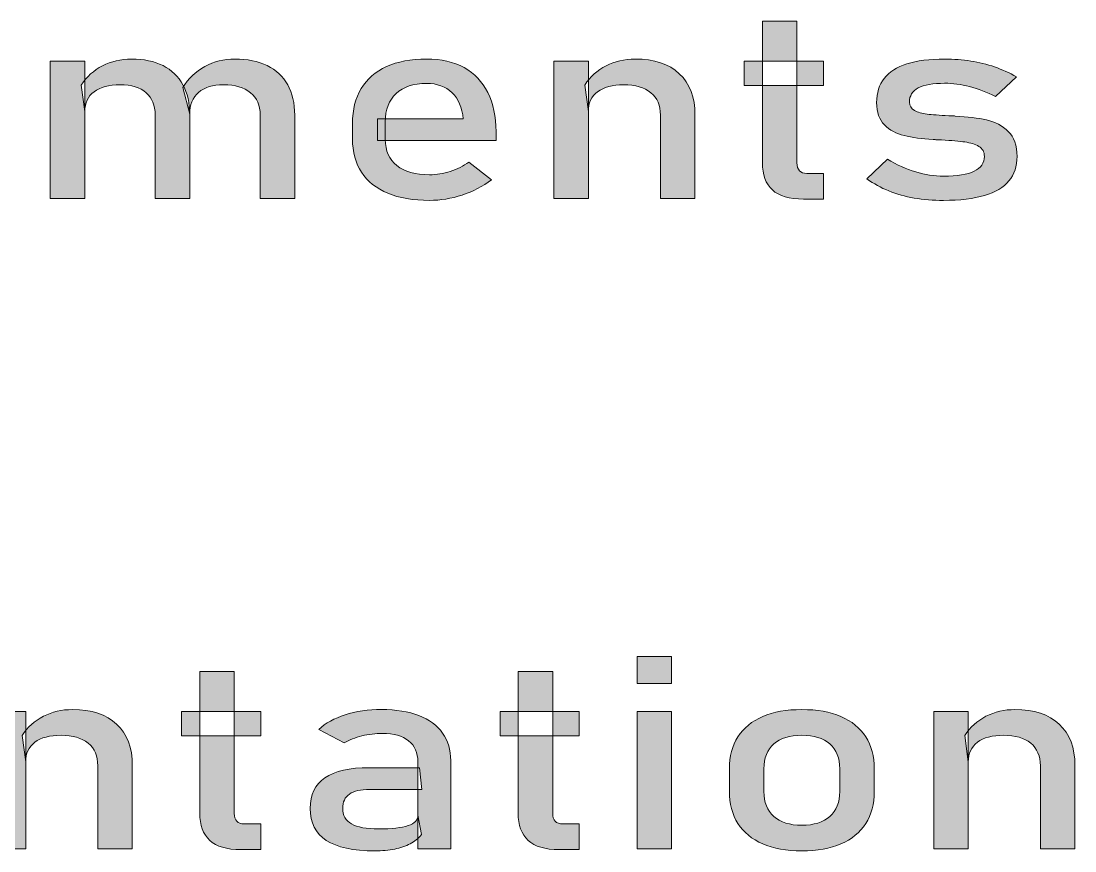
# Model space of a CAD drawing. Header units: inches. Extents: x 0.1 to 22.4, y -34.4 to -0.1.
# Drawn here: x 9.997 to 10.791, y -25.34 to -24.715 of the extents above; entities that cross this region are included whole.
import ezdxf

# ---------------------------------------------------------------- set-up
doc = ezdxf.new("R2010")
doc.units = ezdxf.units.IN
doc.header["$MEASUREMENT"] = 0
doc.layers.add('Layer 1', color=7, linetype='Continuous')

# ---------------------------------------------------------------- blocks, each defined once
blk = doc.blocks.new('block 24')
at = {"layer": 'Layer 1', "true_color": 0xffffff}
h = blk.add_hatch(color=7, dxfattribs=at)
h.dxf.hatch_style = 2
h.paths.add_polyline_path([(10.54195, -24.74498), (10.60167, -24.74498), (10.60167, -24.76333), (10.54195, -24.76333)])
edge = h.paths.add_edge_path()
edge.add_spline(control_points=[(10.56307, -24.84207), (10.55809, -24.83746), (10.5556, -24.83062), (10.5556, -24.82157), (10.5556, -24.82157), (10.5556, -24.71486), (10.5556, -24.71486), (10.5556, -24.71486), (10.58164, -24.71486), (10.58164, -24.71486), (10.58164, -24.71486), (10.58164, -24.82178), (10.58164, -24.82178), (10.58164, -24.8243), (10.58228, -24.82625), (10.58355, -24.82761), (10.58483, -24.82898), (10.5867, -24.82966), (10.58917, -24.82966), (10.58917, -24.82966), (10.60167, -24.82966), (10.60167, -24.82966), (10.60167, -24.82966), (10.60167, -24.84901), (10.60167, -24.84901), (10.60167, -24.84901), (10.58662, -24.84901), (10.58662, -24.84901), (10.57589, -24.84901), (10.56805, -24.84669), (10.56307, -24.84207)], knot_values=[0, 0, 0, 0, 1, 1, 1, 2, 2, 2, 3, 3, 3, 4, 4, 4, 5, 5, 5, 6, 6, 6, 7, 7, 7, 8, 8, 8, 9, 9, 9, 10, 10, 10, 10], degree=3, periodic=1)
h = blk.add_hatch(color=7, dxfattribs=at)
h.dxf.hatch_style = 2
h.paths.add_polyline_path([(10.01872, -24.74498), (10.04476, -24.74498), (10.04476, -24.84851), (10.01872, -24.84851)])
edge = h.paths.add_edge_path()
edge.add_spline(control_points=[(10.09783, -24.78577), (10.09783, -24.77846), (10.09554, -24.7728), (10.09094, -24.76881), (10.08636, -24.76482), (10.07985, -24.76283), (10.07142, -24.76283), (10.06292, -24.76283), (10.05634, -24.76459), (10.0517, -24.76812), (10.04706, -24.77165), (10.04476, -24.7766), (10.04476, -24.78297), (10.04476, -24.78297), (10.04207, -24.76303), (10.04207, -24.76303), (10.04616, -24.75678), (10.0515, -24.75195), (10.05809, -24.74856), (10.06468, -24.74517), (10.07198, -24.74348), (10.07997, -24.74348), (10.08925, -24.74348), (10.09715, -24.74513), (10.10371, -24.74841), (10.11026, -24.75171), (10.11526, -24.75651), (10.11871, -24.76283), (10.12215, -24.76915), (10.12387, -24.77676), (10.12387, -24.78567), (10.12387, -24.78567), (10.12387, -24.84851), (10.12387, -24.84851), (10.12387, -24.84851), (10.09783, -24.84851), (10.09783, -24.84851), (10.09783, -24.84851), (10.09783, -24.78577), (10.09783, -24.78577)], knot_values=[0, 0, 0, 0, 1, 1, 1, 2, 2, 2, 3, 3, 3, 4, 4, 4, 5, 5, 5, 6, 6, 6, 7, 7, 7, 8, 8, 8, 9, 9, 9, 10, 10, 10, 11, 11, 11, 12, 12, 12, 13, 13, 13, 13], degree=3, periodic=1)
edge = h.paths.add_edge_path()
edge.add_spline(control_points=[(10.17695, -24.78577), (10.17695, -24.77846), (10.17453, -24.7728), (10.16968, -24.76881), (10.16484, -24.76482), (10.15803, -24.76283), (10.14926, -24.76283), (10.14118, -24.76283), (10.13493, -24.76476), (10.13051, -24.76861), (10.12609, -24.77247), (10.12387, -24.77793), (10.12387, -24.78497), (10.12387, -24.78497), (10.11864, -24.76503), (10.11864, -24.76503), (10.1228, -24.75818), (10.12831, -24.75288), (10.13516, -24.74912), (10.14201, -24.74536), (10.14956, -24.74348), (10.15781, -24.74348), (10.16734, -24.74348), (10.17548, -24.74513), (10.18225, -24.74841), (10.18902, -24.75171), (10.19416, -24.75651), (10.19769, -24.76283), (10.20121, -24.76915), (10.20299, -24.77676), (10.20299, -24.78567), (10.20299, -24.78567), (10.20299, -24.84851), (10.20299, -24.84851), (10.20299, -24.84851), (10.17695, -24.84851), (10.17695, -24.84851), (10.17695, -24.84851), (10.17695, -24.78577), (10.17695, -24.78577)], knot_values=[0, 0, 0, 0, 1, 1, 1, 2, 2, 2, 3, 3, 3, 4, 4, 4, 5, 5, 5, 6, 6, 6, 7, 7, 7, 8, 8, 8, 9, 9, 9, 10, 10, 10, 11, 11, 11, 12, 12, 12, 13, 13, 13, 13], degree=3, periodic=1)
h = blk.add_hatch(color=7, dxfattribs=at)
h.dxf.hatch_style = 2
edge = h.paths.add_edge_path()
edge.add_spline(control_points=[(10.27322, -24.84462), (10.26455, -24.84102), (10.25793, -24.83576), (10.25338, -24.8288), (10.24883, -24.82186), (10.24655, -24.81346), (10.24655, -24.80363), (10.24655, -24.80363), (10.24655, -24.79195), (10.24655, -24.79195), (10.24655, -24.78171), (10.24874, -24.77298), (10.25313, -24.76572), (10.25751, -24.75848), (10.26386, -24.75296), (10.2722, -24.74916), (10.28054, -24.74537), (10.29058, -24.74348), (10.30231, -24.74348), (10.31338, -24.74348), (10.32282, -24.74565), (10.33065, -24.74996), (10.33847, -24.75429), (10.34446, -24.76054), (10.34858, -24.76872), (10.3527, -24.7769), (10.35476, -24.7867), (10.35476, -24.79814), (10.35476, -24.79814), (10.35476, -24.80492), (10.35476, -24.80492), (10.35476, -24.80492), (10.26544, -24.80492), (10.26544, -24.80492), (10.26544, -24.80492), (10.26544, -24.78856), (10.26544, -24.78856), (10.26544, -24.78856), (10.33001, -24.78856), (10.33001, -24.78856), (10.32925, -24.78012), (10.32646, -24.77355), (10.32166, -24.76887), (10.31684, -24.76417), (10.3104, -24.76183), (10.30231, -24.76183), (10.29245, -24.76183), (10.28482, -24.76436), (10.27942, -24.76941), (10.27401, -24.77447), (10.27131, -24.78162), (10.27131, -24.79085), (10.27131, -24.79085), (10.27131, -24.80402), (10.27131, -24.80402), (10.27131, -24.81259), (10.2742, -24.81919), (10.27999, -24.82377), (10.28577, -24.82836), (10.29399, -24.83065), (10.30462, -24.83065), (10.3099, -24.83065), (10.31512, -24.82982), (10.32031, -24.82817), (10.32549, -24.8265), (10.33013, -24.82416), (10.33421, -24.82118), (10.33421, -24.82118), (10.35132, -24.83454), (10.35132, -24.83454), (10.34477, -24.83946), (10.33742, -24.84328), (10.32925, -24.84596), (10.32107, -24.84866), (10.31287, -24.85), (10.30462, -24.85), (10.29237, -24.85), (10.2819, -24.84821), (10.27322, -24.84462)], knot_values=[0, 0, 0, 0, 1, 1, 1, 2, 2, 2, 3, 3, 3, 4, 4, 4, 5, 5, 5, 6, 6, 6, 7, 7, 7, 8, 8, 8, 9, 9, 9, 10, 10, 10, 11, 11, 11, 12, 12, 12, 13, 13, 13, 14, 14, 14, 15, 15, 15, 16, 16, 16, 17, 17, 17, 18, 18, 18, 19, 19, 19, 20, 20, 20, 21, 21, 21, 22, 22, 22, 23, 23, 23, 24, 24, 24, 25, 25, 25, 26, 26, 26, 26], degree=3, periodic=1)
h = blk.add_hatch(color=7, dxfattribs=at)
h.dxf.hatch_style = 2
h.paths.add_polyline_path([(10.39833, -24.74498), (10.42437, -24.74498), (10.42437, -24.84851), (10.39833, -24.84851)])
edge = h.paths.add_edge_path()
edge.add_spline(control_points=[(10.47872, -24.78577), (10.47872, -24.77846), (10.4763, -24.7728), (10.47145, -24.76881), (10.46661, -24.76482), (10.4598, -24.76283), (10.45104, -24.76283), (10.44253, -24.76283), (10.43595, -24.76459), (10.43132, -24.76812), (10.42668, -24.77165), (10.42437, -24.7766), (10.42437, -24.78297), (10.42437, -24.78297), (10.42169, -24.76303), (10.42169, -24.76303), (10.42577, -24.75678), (10.43111, -24.75195), (10.4377, -24.74856), (10.4443, -24.74517), (10.45159, -24.74348), (10.45958, -24.74348), (10.47396, -24.74348), (10.48508, -24.74715), (10.49295, -24.7545), (10.50083, -24.76185), (10.50476, -24.77224), (10.50476, -24.78567), (10.50476, -24.78567), (10.50476, -24.84851), (10.50476, -24.84851), (10.50476, -24.84851), (10.47872, -24.84851), (10.47872, -24.84851), (10.47872, -24.84851), (10.47872, -24.78577), (10.47872, -24.78577)], knot_values=[0, 0, 0, 0, 1, 1, 1, 2, 2, 2, 3, 3, 3, 4, 4, 4, 5, 5, 5, 6, 6, 6, 7, 7, 7, 8, 8, 8, 9, 9, 9, 10, 10, 10, 11, 11, 11, 12, 12, 12, 12], degree=3, periodic=1)
h = blk.add_hatch(color=7, dxfattribs=at)
h.dxf.hatch_style = 2
edge = h.paths.add_edge_path()
edge.add_spline(control_points=[(10.67006, -24.84821), (10.66321, -24.84701), (10.65681, -24.84521), (10.65085, -24.84283), (10.6449, -24.84043), (10.63942, -24.83743), (10.6344, -24.83385), (10.6344, -24.83385), (10.64983, -24.81898), (10.64983, -24.81898), (10.65698, -24.82324), (10.66408, -24.82643), (10.67114, -24.82856), (10.67821, -24.83069), (10.68518, -24.83175), (10.69207, -24.83175), (10.70237, -24.83175), (10.71008, -24.8305), (10.71524, -24.82802), (10.72038, -24.82552), (10.72295, -24.82178), (10.72295, -24.81679), (10.72295, -24.81346), (10.72154, -24.81097), (10.71874, -24.80931), (10.71593, -24.80764), (10.71244, -24.80653), (10.70828, -24.80596), (10.70412, -24.80541), (10.69824, -24.80489), (10.69067, -24.80442), (10.68998, -24.80442), (10.68926, -24.8044), (10.6885, -24.80438), (10.68773, -24.80433), (10.68701, -24.80429), (10.68633, -24.80423), (10.68599, -24.80423), (10.68564, -24.80421), (10.6853, -24.80417), (10.68496, -24.80414), (10.68462, -24.80412), (10.68429, -24.80412), (10.6757, -24.80359), (10.66842, -24.80261), (10.66246, -24.80117), (10.65651, -24.79975), (10.65156, -24.79708), (10.6476, -24.79315), (10.64365, -24.78923), (10.64167, -24.78361), (10.64167, -24.7763), (10.64167, -24.76898), (10.64358, -24.7629), (10.64741, -24.75804), (10.65123, -24.75319), (10.65694, -24.74955), (10.66451, -24.74712), (10.67208, -24.7447), (10.68156, -24.74348), (10.69297, -24.74348), (10.69986, -24.74348), (10.70643, -24.74398), (10.71269, -24.74498), (10.71894, -24.74597), (10.72491, -24.74745), (10.7306, -24.74942), (10.73631, -24.75137), (10.74179, -24.75385), (10.74707, -24.75685), (10.74707, -24.75685), (10.73138, -24.7717), (10.73138, -24.7717), (10.72475, -24.76838), (10.71821, -24.76588), (10.71179, -24.76423), (10.70536, -24.76256), (10.6991, -24.76173), (10.69297, -24.76173), (10.68412, -24.76173), (10.67748, -24.76291), (10.67306, -24.76527), (10.66863, -24.76763), (10.66642, -24.77117), (10.66642, -24.77589), (10.66642, -24.77869), (10.66768, -24.78079), (10.67019, -24.78219), (10.6727, -24.78357), (10.67586, -24.78451), (10.6797, -24.78497), (10.68353, -24.78544), (10.68896, -24.78583), (10.69603, -24.78617), (10.69653, -24.78624), (10.69706, -24.78627), (10.69762, -24.78627), (10.69817, -24.78627), (10.69874, -24.78631), (10.69934, -24.78636), (10.6996, -24.78636), (10.69986, -24.78636), (10.70011, -24.78636), (10.70037, -24.78636), (10.70062, -24.7864), (10.70087, -24.78647), (10.71015, -24.78693), (10.71804, -24.7879), (10.72454, -24.78936), (10.73105, -24.79083), (10.73652, -24.79371), (10.74094, -24.79804), (10.74536, -24.80235), (10.74759, -24.80861), (10.74759, -24.81679), (10.74759, -24.82423), (10.74554, -24.8304), (10.74146, -24.83529), (10.73737, -24.84018), (10.73123, -24.84386), (10.72302, -24.84631), (10.7148, -24.84877), (10.70449, -24.85), (10.69207, -24.85), (10.68424, -24.85), (10.67691, -24.84941), (10.67006, -24.84821)], knot_values=[0, 0, 0, 0, 1, 1, 1, 2, 2, 2, 3, 3, 3, 4, 4, 4, 5, 5, 5, 6, 6, 6, 7, 7, 7, 8, 8, 8, 9, 9, 9, 10, 10, 10, 11, 11, 11, 12, 12, 12, 13, 13, 13, 14, 14, 14, 15, 15, 15, 16, 16, 16, 17, 17, 17, 18, 18, 18, 19, 19, 19, 20, 20, 20, 21, 21, 21, 22, 22, 22, 23, 23, 23, 24, 24, 24, 25, 25, 25, 26, 26, 26, 27, 27, 27, 28, 28, 28, 29, 29, 29, 30, 30, 30, 31, 31, 31, 32, 32, 32, 33, 33, 33, 34, 34, 34, 35, 35, 35, 36, 36, 36, 37, 37, 37, 38, 38, 38, 39, 39, 39, 40, 40, 40, 41, 41, 41, 42, 42, 42, 42], degree=3, periodic=1)
h = blk.add_hatch(color=7, dxfattribs=at)
h.dxf.hatch_style = 2
h.paths.add_polyline_path([(10.46107, -25.19373), (10.48711, -25.19373), (10.48711, -25.21408), (10.46107, -25.21408)])
h.paths.add_polyline_path([(10.46107, -25.23523), (10.48711, -25.23523), (10.48711, -25.33876), (10.46107, -25.33876)])
h = blk.add_hatch(color=7, dxfattribs=at)
h.dxf.hatch_style = 2
h.paths.add_polyline_path([(10.11777, -25.23523), (10.17749, -25.23523), (10.17749, -25.25358), (10.11777, -25.25358)])
edge = h.paths.add_edge_path()
edge.add_spline(control_points=[(10.13889, -25.33232), (10.13391, -25.3277), (10.13142, -25.32087), (10.13142, -25.31182), (10.13142, -25.31182), (10.13142, -25.20511), (10.13142, -25.20511), (10.13142, -25.20511), (10.15746, -25.20511), (10.15746, -25.20511), (10.15746, -25.20511), (10.15746, -25.31203), (10.15746, -25.31203), (10.15746, -25.31455), (10.15809, -25.3165), (10.15937, -25.31786), (10.16064, -25.31923), (10.16252, -25.31991), (10.16498, -25.31991), (10.16498, -25.31991), (10.17749, -25.31991), (10.17749, -25.31991), (10.17749, -25.31991), (10.17749, -25.33926), (10.17749, -25.33926), (10.17749, -25.33926), (10.16243, -25.33926), (10.16243, -25.33926), (10.15171, -25.33926), (10.14387, -25.33694), (10.13889, -25.33232)], knot_values=[0, 0, 0, 0, 1, 1, 1, 2, 2, 2, 3, 3, 3, 4, 4, 4, 5, 5, 5, 6, 6, 6, 7, 7, 7, 8, 8, 8, 9, 9, 9, 10, 10, 10, 10], degree=3, periodic=1)
h = blk.add_hatch(color=7, dxfattribs=at)
h.dxf.hatch_style = 2
h.paths.add_polyline_path([(10.35779, -25.23523), (10.41751, -25.23523), (10.41751, -25.25358), (10.35779, -25.25358)])
edge = h.paths.add_edge_path()
edge.add_spline(control_points=[(10.37891, -25.33232), (10.37393, -25.3277), (10.37143, -25.32087), (10.37143, -25.31182), (10.37143, -25.31182), (10.37143, -25.20511), (10.37143, -25.20511), (10.37143, -25.20511), (10.39747, -25.20511), (10.39747, -25.20511), (10.39747, -25.20511), (10.39747, -25.31203), (10.39747, -25.31203), (10.39747, -25.31455), (10.39811, -25.3165), (10.39939, -25.31786), (10.40066, -25.31923), (10.40253, -25.31991), (10.405, -25.31991), (10.405, -25.31991), (10.41751, -25.31991), (10.41751, -25.31991), (10.41751, -25.31991), (10.41751, -25.33926), (10.41751, -25.33926), (10.41751, -25.33926), (10.40245, -25.33926), (10.40245, -25.33926), (10.39172, -25.33926), (10.38388, -25.33694), (10.37891, -25.33232)], knot_values=[0, 0, 0, 0, 1, 1, 1, 2, 2, 2, 3, 3, 3, 4, 4, 4, 5, 5, 5, 6, 6, 6, 7, 7, 7, 8, 8, 8, 9, 9, 9, 10, 10, 10, 10], degree=3, periodic=1)
h = blk.add_hatch(color=7, dxfattribs=at)
h.dxf.hatch_style = 2
h.paths.add_polyline_path([(9.97415, -25.23523), (10.00019, -25.23523), (10.00019, -25.33876), (9.97415, -25.33876)])
edge = h.paths.add_edge_path()
edge.add_spline(control_points=[(10.05454, -25.27601), (10.05454, -25.2687), (10.05212, -25.26305), (10.04727, -25.25906), (10.04243, -25.25507), (10.03562, -25.25308), (10.02686, -25.25308), (10.01835, -25.25308), (10.01177, -25.25484), (10.00713, -25.25837), (10.0025, -25.2619), (10.00019, -25.26685), (10.00019, -25.27322), (10.00019, -25.27322), (9.9975, -25.25328), (9.9975, -25.25328), (10.00159, -25.24703), (10.00693, -25.2422), (10.01352, -25.23881), (10.02011, -25.23542), (10.02741, -25.23372), (10.0354, -25.23372), (10.04978, -25.23372), (10.0609, -25.2374), (10.06877, -25.24475), (10.07665, -25.2521), (10.08058, -25.26249), (10.08058, -25.27592), (10.08058, -25.27592), (10.08058, -25.33876), (10.08058, -25.33876), (10.08058, -25.33876), (10.05454, -25.33876), (10.05454, -25.33876), (10.05454, -25.33876), (10.05454, -25.27601), (10.05454, -25.27601)], knot_values=[0, 0, 0, 0, 1, 1, 1, 2, 2, 2, 3, 3, 3, 4, 4, 4, 5, 5, 5, 6, 6, 6, 7, 7, 7, 8, 8, 8, 9, 9, 9, 10, 10, 10, 11, 11, 11, 12, 12, 12, 12], degree=3, periodic=1)
h = blk.add_hatch(color=7, dxfattribs=at)
h.dxf.hatch_style = 2
edge = h.paths.add_edge_path()
edge.add_spline(control_points=[(10.22681, -25.33232), (10.21872, -25.32704), (10.21468, -25.31901), (10.21468, -25.30824), (10.21468, -25.298), (10.21838, -25.29031), (10.22578, -25.2852), (10.23318, -25.28007), (10.24437, -25.27752), (10.25935, -25.27752), (10.25935, -25.27752), (10.29698, -25.27752), (10.29698, -25.27752), (10.29698, -25.27752), (10.29877, -25.29388), (10.29877, -25.29388), (10.29877, -25.29388), (10.25947, -25.29388), (10.25947, -25.29388), (10.25266, -25.29388), (10.24759, -25.29506), (10.24422, -25.29742), (10.24086, -25.29978), (10.23918, -25.30339), (10.23918, -25.30824), (10.23918, -25.31349), (10.24141, -25.31738), (10.24588, -25.31991), (10.25034, -25.32243), (10.25713, -25.32369), (10.26624, -25.32369), (10.27619, -25.32369), (10.28361, -25.32286), (10.28851, -25.32119), (10.29339, -25.31954), (10.29583, -25.31695), (10.29583, -25.31342), (10.29583, -25.31342), (10.29852, -25.32799), (10.29852, -25.32799), (10.29622, -25.33077), (10.29339, -25.33308), (10.29003, -25.33487), (10.28668, -25.33666), (10.28278, -25.33801), (10.27836, -25.33891), (10.27393, -25.3398), (10.26895, -25.34025), (10.26343, -25.34025), (10.2471, -25.34025), (10.23488, -25.33761), (10.22681, -25.33232)], knot_values=[0, 0, 0, 0, 1, 1, 1, 2, 2, 2, 3, 3, 3, 4, 4, 4, 5, 5, 5, 6, 6, 6, 7, 7, 7, 8, 8, 8, 9, 9, 9, 10, 10, 10, 11, 11, 11, 12, 12, 12, 13, 13, 13, 14, 14, 14, 15, 15, 15, 16, 16, 16, 17, 17, 17, 17], degree=3, periodic=1)
edge = h.paths.add_edge_path()
edge.add_spline(control_points=[(10.29583, -25.27313), (10.29583, -25.26634), (10.29352, -25.26107), (10.28889, -25.25731), (10.28425, -25.25355), (10.27767, -25.25168), (10.26917, -25.25168), (10.26389, -25.25168), (10.25872, -25.25232), (10.25366, -25.25358), (10.2486, -25.25484), (10.24411, -25.25661), (10.24021, -25.25886), (10.24021, -25.25886), (10.22119, -25.24868), (10.22119, -25.24868), (10.22621, -25.24396), (10.23282, -25.24029), (10.24103, -25.23767), (10.24924, -25.23504), (10.25837, -25.23372), (10.26841, -25.23372), (10.27938, -25.23372), (10.28878, -25.23524), (10.2966, -25.23827), (10.30443, -25.24129), (10.31038, -25.24569), (10.31447, -25.25144), (10.31855, -25.25719), (10.3206, -25.26412), (10.3206, -25.27223), (10.3206, -25.27223), (10.3206, -25.33876), (10.3206, -25.33876), (10.3206, -25.33876), (10.29583, -25.33876), (10.29583, -25.33876), (10.29583, -25.33876), (10.29583, -25.27313), (10.29583, -25.27313)], knot_values=[0, 0, 0, 0, 1, 1, 1, 2, 2, 2, 3, 3, 3, 4, 4, 4, 5, 5, 5, 6, 6, 6, 7, 7, 7, 8, 8, 8, 9, 9, 9, 10, 10, 10, 11, 11, 11, 12, 12, 12, 13, 13, 13, 13], degree=3, periodic=1)
h = blk.add_hatch(color=7, dxfattribs=at)
h.dxf.hatch_style = 2
edge = h.paths.add_edge_path()
edge.add_spline(control_points=[(10.55581, -25.33496), (10.54765, -25.33145), (10.54142, -25.32631), (10.53712, -25.31955), (10.53282, -25.31281), (10.53068, -25.30467), (10.53068, -25.29517), (10.53068, -25.29517), (10.53068, -25.27831), (10.53068, -25.27831), (10.53068, -25.26893), (10.53282, -25.2609), (10.53712, -25.25422), (10.54142, -25.24755), (10.54765, -25.24246), (10.55581, -25.23896), (10.56399, -25.23547), (10.57381, -25.23372), (10.5853, -25.23372), (10.59677, -25.23372), (10.60661, -25.23547), (10.61477, -25.23896), (10.62294, -25.24246), (10.62918, -25.24755), (10.63346, -25.25422), (10.63776, -25.2609), (10.63991, -25.26893), (10.63991, -25.27831), (10.63991, -25.27831), (10.63991, -25.29546), (10.63991, -25.29546), (10.63991, -25.3049), (10.63776, -25.31297), (10.63346, -25.31966), (10.62918, -25.32633), (10.62294, -25.33145), (10.61477, -25.33496), (10.60661, -25.33849), (10.59677, -25.34025), (10.5853, -25.34025), (10.57381, -25.34025), (10.56399, -25.33849), (10.55581, -25.33496)], knot_values=[0, 0, 0, 0, 1, 1, 1, 2, 2, 2, 3, 3, 3, 4, 4, 4, 5, 5, 5, 6, 6, 6, 7, 7, 7, 8, 8, 8, 9, 9, 9, 10, 10, 10, 11, 11, 11, 12, 12, 12, 13, 13, 13, 14, 14, 14, 14], degree=3, periodic=1)
edge = h.paths.add_edge_path()
edge.add_spline(control_points=[(10.60642, -25.31422), (10.6114, -25.30976), (10.61388, -25.30351), (10.61388, -25.29546), (10.61388, -25.29546), (10.61388, -25.27831), (10.61388, -25.27831), (10.61388, -25.27026), (10.6114, -25.26405), (10.60642, -25.25966), (10.60144, -25.25528), (10.5944, -25.25308), (10.5853, -25.25308), (10.5762, -25.25308), (10.56916, -25.25528), (10.56418, -25.25966), (10.5592, -25.26405), (10.55671, -25.27026), (10.55671, -25.27831), (10.55671, -25.27831), (10.55671, -25.29546), (10.55671, -25.29546), (10.55671, -25.30351), (10.5592, -25.30976), (10.56418, -25.31422), (10.56916, -25.31867), (10.5762, -25.3209), (10.5853, -25.3209), (10.5944, -25.3209), (10.60144, -25.31867), (10.60642, -25.31422)], knot_values=[0, 0, 0, 0, 1, 1, 1, 2, 2, 2, 3, 3, 3, 4, 4, 4, 5, 5, 5, 6, 6, 6, 7, 7, 7, 8, 8, 8, 9, 9, 9, 10, 10, 10, 10], degree=3, periodic=1)
h = blk.add_hatch(color=7, dxfattribs=at)
h.dxf.hatch_style = 2
h.paths.add_polyline_path([(10.68475, -25.23523), (10.71079, -25.23523), (10.71079, -25.33876), (10.68475, -25.33876)])
edge = h.paths.add_edge_path()
edge.add_spline(control_points=[(10.76514, -25.27601), (10.76514, -25.2687), (10.76272, -25.26305), (10.75787, -25.25906), (10.75302, -25.25507), (10.74622, -25.25308), (10.73745, -25.25308), (10.72895, -25.25308), (10.72237, -25.25484), (10.71773, -25.25837), (10.71309, -25.2619), (10.71079, -25.26685), (10.71079, -25.27322), (10.71079, -25.27322), (10.7081, -25.25328), (10.7081, -25.25328), (10.71219, -25.24703), (10.71753, -25.2422), (10.72412, -25.23881), (10.73071, -25.23542), (10.73801, -25.23372), (10.746, -25.23372), (10.76038, -25.23372), (10.7715, -25.2374), (10.77936, -25.24475), (10.78725, -25.2521), (10.79118, -25.26249), (10.79118, -25.27592), (10.79118, -25.27592), (10.79118, -25.33876), (10.79118, -25.33876), (10.79118, -25.33876), (10.76514, -25.33876), (10.76514, -25.33876), (10.76514, -25.33876), (10.76514, -25.27601), (10.76514, -25.27601)], knot_values=[0, 0, 0, 0, 1, 1, 1, 2, 2, 2, 3, 3, 3, 4, 4, 4, 5, 5, 5, 6, 6, 6, 7, 7, 7, 8, 8, 8, 9, 9, 9, 10, 10, 10, 11, 11, 11, 12, 12, 12, 12], degree=3, periodic=1)
at = {"layer": 'Layer 1', "lineweight": 0}
for points in [[(10.01872, -24.74498), (10.04476, -24.74498), (10.04476, -24.84851), (10.01872, -24.84851), (10.01872, -24.74498)], [(10.39833, -24.74498), (10.42437, -24.74498), (10.42437, -24.84851), (10.39833, -24.84851), (10.39833, -24.74498)], [(10.54195, -24.74498), (10.60167, -24.74498), (10.60167, -24.76333), (10.54195, -24.76333), (10.54195, -24.74498)], [(10.46107, -25.19373), (10.48711, -25.19373), (10.48711, -25.21408), (10.46107, -25.21408), (10.46107, -25.19373)], [(9.97415, -25.23523), (10.00019, -25.23523), (10.00019, -25.33876), (9.97415, -25.33876), (9.97415, -25.23523)], [(10.11777, -25.23523), (10.17749, -25.23523), (10.17749, -25.25358), (10.11777, -25.25358), (10.11777, -25.23523)], [(10.35779, -25.23523), (10.41751, -25.23523), (10.41751, -25.25358), (10.35779, -25.25358), (10.35779, -25.23523)], [(10.46107, -25.23523), (10.48711, -25.23523), (10.48711, -25.33876), (10.46107, -25.33876), (10.46107, -25.23523)], [(10.68475, -25.23523), (10.71079, -25.23523), (10.71079, -25.33876), (10.68475, -25.33876), (10.68475, -25.23523)]]:
    blk.add_lwpolyline(points, dxfattribs=at)
for points, knots in [([(10.56307, -24.84207), (10.55809, -24.83746), (10.5556, -24.83062), (10.5556, -24.82157), (10.5556, -24.82157), (10.5556, -24.71486), (10.5556, -24.71486), (10.5556, -24.71486), (10.58164, -24.71486), (10.58164, -24.71486), (10.58164, -24.71486), (10.58164, -24.82178), (10.58164, -24.82178), (10.58164, -24.8243), (10.58228, -24.82625), (10.58355, -24.82761), (10.58483, -24.82898), (10.5867, -24.82966), (10.58917, -24.82966), (10.58917, -24.82966), (10.60167, -24.82966), (10.60167, -24.82966), (10.60167, -24.82966), (10.60167, -24.84901), (10.60167, -24.84901), (10.60167, -24.84901), (10.58662, -24.84901), (10.58662, -24.84901), (10.57589, -24.84901), (10.56805, -24.84669), (10.56307, -24.84207)], [0, 0, 0, 0, 1, 1, 1, 2, 2, 2, 3, 3, 3, 4, 4, 4, 5, 5, 5, 6, 6, 6, 7, 7, 7, 8, 8, 8, 9, 9, 9, 10, 10, 10, 10]), ([(10.09783, -24.78577), (10.09783, -24.77846), (10.09554, -24.7728), (10.09094, -24.76881), (10.08636, -24.76482), (10.07985, -24.76283), (10.07142, -24.76283), (10.06292, -24.76283), (10.05634, -24.76459), (10.0517, -24.76812), (10.04706, -24.77165), (10.04476, -24.7766), (10.04476, -24.78297), (10.04476, -24.78297), (10.04207, -24.76303), (10.04207, -24.76303), (10.04616, -24.75678), (10.0515, -24.75195), (10.05809, -24.74856), (10.06468, -24.74517), (10.07198, -24.74348), (10.07997, -24.74348), (10.08925, -24.74348), (10.09715, -24.74513), (10.10371, -24.74841), (10.11026, -24.75171), (10.11526, -24.75651), (10.11871, -24.76283), (10.12215, -24.76915), (10.12387, -24.77676), (10.12387, -24.78567), (10.12387, -24.78567), (10.12387, -24.84851), (10.12387, -24.84851), (10.12387, -24.84851), (10.09783, -24.84851), (10.09783, -24.84851), (10.09783, -24.84851), (10.09783, -24.78577), (10.09783, -24.78577)], [0, 0, 0, 0, 1, 1, 1, 2, 2, 2, 3, 3, 3, 4, 4, 4, 5, 5, 5, 6, 6, 6, 7, 7, 7, 8, 8, 8, 9, 9, 9, 10, 10, 10, 11, 11, 11, 12, 12, 12, 13, 13, 13, 13]), ([(10.17695, -24.78577), (10.17695, -24.77846), (10.17453, -24.7728), (10.16968, -24.76881), (10.16484, -24.76482), (10.15803, -24.76283), (10.14926, -24.76283), (10.14118, -24.76283), (10.13493, -24.76476), (10.13051, -24.76861), (10.12609, -24.77247), (10.12387, -24.77793), (10.12387, -24.78497), (10.12387, -24.78497), (10.11864, -24.76503), (10.11864, -24.76503), (10.1228, -24.75818), (10.12831, -24.75288), (10.13516, -24.74912), (10.14201, -24.74536), (10.14956, -24.74348), (10.15781, -24.74348), (10.16734, -24.74348), (10.17548, -24.74513), (10.18225, -24.74841), (10.18902, -24.75171), (10.19416, -24.75651), (10.19769, -24.76283), (10.20121, -24.76915), (10.20299, -24.77676), (10.20299, -24.78567), (10.20299, -24.78567), (10.20299, -24.84851), (10.20299, -24.84851), (10.20299, -24.84851), (10.17695, -24.84851), (10.17695, -24.84851), (10.17695, -24.84851), (10.17695, -24.78577), (10.17695, -24.78577)], [0, 0, 0, 0, 1, 1, 1, 2, 2, 2, 3, 3, 3, 4, 4, 4, 5, 5, 5, 6, 6, 6, 7, 7, 7, 8, 8, 8, 9, 9, 9, 10, 10, 10, 11, 11, 11, 12, 12, 12, 13, 13, 13, 13]), ([(10.27322, -24.84462), (10.26455, -24.84102), (10.25793, -24.83576), (10.25338, -24.8288), (10.24883, -24.82186), (10.24655, -24.81346), (10.24655, -24.80363), (10.24655, -24.80363), (10.24655, -24.79195), (10.24655, -24.79195), (10.24655, -24.78171), (10.24874, -24.77298), (10.25313, -24.76572), (10.25751, -24.75848), (10.26386, -24.75296), (10.2722, -24.74916), (10.28054, -24.74537), (10.29058, -24.74348), (10.30231, -24.74348), (10.31338, -24.74348), (10.32282, -24.74565), (10.33065, -24.74996), (10.33847, -24.75429), (10.34446, -24.76054), (10.34858, -24.76872), (10.3527, -24.7769), (10.35476, -24.7867), (10.35476, -24.79814), (10.35476, -24.79814), (10.35476, -24.80492), (10.35476, -24.80492), (10.35476, -24.80492), (10.26544, -24.80492), (10.26544, -24.80492), (10.26544, -24.80492), (10.26544, -24.78856), (10.26544, -24.78856), (10.26544, -24.78856), (10.33001, -24.78856), (10.33001, -24.78856), (10.32925, -24.78012), (10.32646, -24.77355), (10.32166, -24.76887), (10.31684, -24.76417), (10.3104, -24.76183), (10.30231, -24.76183), (10.29245, -24.76183), (10.28482, -24.76436), (10.27942, -24.76941), (10.27401, -24.77447), (10.27131, -24.78162), (10.27131, -24.79085), (10.27131, -24.79085), (10.27131, -24.80402), (10.27131, -24.80402), (10.27131, -24.81259), (10.2742, -24.81919), (10.27999, -24.82377), (10.28577, -24.82836), (10.29399, -24.83065), (10.30462, -24.83065), (10.3099, -24.83065), (10.31512, -24.82982), (10.32031, -24.82817), (10.32549, -24.8265), (10.33013, -24.82416), (10.33421, -24.82118), (10.33421, -24.82118), (10.35132, -24.83454), (10.35132, -24.83454), (10.34477, -24.83946), (10.33742, -24.84328), (10.32925, -24.84596), (10.32107, -24.84866), (10.31287, -24.85), (10.30462, -24.85), (10.29237, -24.85), (10.2819, -24.84821), (10.27322, -24.84462)], [0, 0, 0, 0, 1, 1, 1, 2, 2, 2, 3, 3, 3, 4, 4, 4, 5, 5, 5, 6, 6, 6, 7, 7, 7, 8, 8, 8, 9, 9, 9, 10, 10, 10, 11, 11, 11, 12, 12, 12, 13, 13, 13, 14, 14, 14, 15, 15, 15, 16, 16, 16, 17, 17, 17, 18, 18, 18, 19, 19, 19, 20, 20, 20, 21, 21, 21, 22, 22, 22, 23, 23, 23, 24, 24, 24, 25, 25, 25, 26, 26, 26, 26]), ([(10.47872, -24.78577), (10.47872, -24.77846), (10.4763, -24.7728), (10.47145, -24.76881), (10.46661, -24.76482), (10.4598, -24.76283), (10.45104, -24.76283), (10.44253, -24.76283), (10.43595, -24.76459), (10.43132, -24.76812), (10.42668, -24.77165), (10.42437, -24.7766), (10.42437, -24.78297), (10.42437, -24.78297), (10.42169, -24.76303), (10.42169, -24.76303), (10.42577, -24.75678), (10.43111, -24.75195), (10.4377, -24.74856), (10.4443, -24.74517), (10.45159, -24.74348), (10.45958, -24.74348), (10.47396, -24.74348), (10.48508, -24.74715), (10.49295, -24.7545), (10.50083, -24.76185), (10.50476, -24.77224), (10.50476, -24.78567), (10.50476, -24.78567), (10.50476, -24.84851), (10.50476, -24.84851), (10.50476, -24.84851), (10.47872, -24.84851), (10.47872, -24.84851), (10.47872, -24.84851), (10.47872, -24.78577), (10.47872, -24.78577)], [0, 0, 0, 0, 1, 1, 1, 2, 2, 2, 3, 3, 3, 4, 4, 4, 5, 5, 5, 6, 6, 6, 7, 7, 7, 8, 8, 8, 9, 9, 9, 10, 10, 10, 11, 11, 11, 12, 12, 12, 12]), ([(10.67006, -24.84821), (10.66321, -24.84701), (10.65681, -24.84521), (10.65085, -24.84283), (10.6449, -24.84043), (10.63942, -24.83743), (10.6344, -24.83385), (10.6344, -24.83385), (10.64983, -24.81898), (10.64983, -24.81898), (10.65698, -24.82324), (10.66408, -24.82643), (10.67114, -24.82856), (10.67821, -24.83069), (10.68518, -24.83175), (10.69207, -24.83175), (10.70237, -24.83175), (10.71008, -24.8305), (10.71524, -24.82802), (10.72038, -24.82552), (10.72295, -24.82178), (10.72295, -24.81679), (10.72295, -24.81346), (10.72154, -24.81097), (10.71874, -24.80931), (10.71593, -24.80764), (10.71244, -24.80653), (10.70828, -24.80596), (10.70412, -24.80541), (10.69824, -24.80489), (10.69067, -24.80442), (10.68998, -24.80442), (10.68926, -24.8044), (10.6885, -24.80438), (10.68773, -24.80433), (10.68701, -24.80429), (10.68633, -24.80423), (10.68599, -24.80423), (10.68564, -24.80421), (10.6853, -24.80417), (10.68496, -24.80414), (10.68462, -24.80412), (10.68429, -24.80412), (10.6757, -24.80359), (10.66842, -24.80261), (10.66246, -24.80117), (10.65651, -24.79975), (10.65156, -24.79708), (10.6476, -24.79315), (10.64365, -24.78923), (10.64167, -24.78361), (10.64167, -24.7763), (10.64167, -24.76898), (10.64358, -24.7629), (10.64741, -24.75804), (10.65123, -24.75319), (10.65694, -24.74955), (10.66451, -24.74712), (10.67208, -24.7447), (10.68156, -24.74348), (10.69297, -24.74348), (10.69986, -24.74348), (10.70643, -24.74398), (10.71269, -24.74498), (10.71894, -24.74597), (10.72491, -24.74745), (10.7306, -24.74942), (10.73631, -24.75137), (10.74179, -24.75385), (10.74707, -24.75685), (10.74707, -24.75685), (10.73138, -24.7717), (10.73138, -24.7717), (10.72475, -24.76838), (10.71821, -24.76588), (10.71179, -24.76423), (10.70536, -24.76256), (10.6991, -24.76173), (10.69297, -24.76173), (10.68412, -24.76173), (10.67748, -24.76291), (10.67306, -24.76527), (10.66863, -24.76763), (10.66642, -24.77117), (10.66642, -24.77589), (10.66642, -24.77869), (10.66768, -24.78079), (10.67019, -24.78219), (10.6727, -24.78357), (10.67586, -24.78451), (10.6797, -24.78497), (10.68353, -24.78544), (10.68896, -24.78583), (10.69603, -24.78617), (10.69653, -24.78624), (10.69706, -24.78627), (10.69762, -24.78627), (10.69817, -24.78627), (10.69874, -24.78631), (10.69934, -24.78636), (10.6996, -24.78636), (10.69986, -24.78636), (10.70011, -24.78636), (10.70037, -24.78636), (10.70062, -24.7864), (10.70087, -24.78647), (10.71015, -24.78693), (10.71804, -24.7879), (10.72454, -24.78936), (10.73105, -24.79083), (10.73652, -24.79371), (10.74094, -24.79804), (10.74536, -24.80235), (10.74759, -24.80861), (10.74759, -24.81679), (10.74759, -24.82423), (10.74554, -24.8304), (10.74146, -24.83529), (10.73737, -24.84018), (10.73123, -24.84386), (10.72302, -24.84631), (10.7148, -24.84877), (10.70449, -24.85), (10.69207, -24.85), (10.68424, -24.85), (10.67691, -24.84941), (10.67006, -24.84821)], [0, 0, 0, 0, 1, 1, 1, 2, 2, 2, 3, 3, 3, 4, 4, 4, 5, 5, 5, 6, 6, 6, 7, 7, 7, 8, 8, 8, 9, 9, 9, 10, 10, 10, 11, 11, 11, 12, 12, 12, 13, 13, 13, 14, 14, 14, 15, 15, 15, 16, 16, 16, 17, 17, 17, 18, 18, 18, 19, 19, 19, 20, 20, 20, 21, 21, 21, 22, 22, 22, 23, 23, 23, 24, 24, 24, 25, 25, 25, 26, 26, 26, 27, 27, 27, 28, 28, 28, 29, 29, 29, 30, 30, 30, 31, 31, 31, 32, 32, 32, 33, 33, 33, 34, 34, 34, 35, 35, 35, 36, 36, 36, 37, 37, 37, 38, 38, 38, 39, 39, 39, 40, 40, 40, 41, 41, 41, 42, 42, 42, 42]), ([(10.13889, -25.33232), (10.13391, -25.3277), (10.13142, -25.32087), (10.13142, -25.31182), (10.13142, -25.31182), (10.13142, -25.20511), (10.13142, -25.20511), (10.13142, -25.20511), (10.15746, -25.20511), (10.15746, -25.20511), (10.15746, -25.20511), (10.15746, -25.31203), (10.15746, -25.31203), (10.15746, -25.31455), (10.15809, -25.3165), (10.15937, -25.31786), (10.16064, -25.31923), (10.16252, -25.31991), (10.16498, -25.31991), (10.16498, -25.31991), (10.17749, -25.31991), (10.17749, -25.31991), (10.17749, -25.31991), (10.17749, -25.33926), (10.17749, -25.33926), (10.17749, -25.33926), (10.16243, -25.33926), (10.16243, -25.33926), (10.15171, -25.33926), (10.14387, -25.33694), (10.13889, -25.33232)], [0, 0, 0, 0, 1, 1, 1, 2, 2, 2, 3, 3, 3, 4, 4, 4, 5, 5, 5, 6, 6, 6, 7, 7, 7, 8, 8, 8, 9, 9, 9, 10, 10, 10, 10]), ([(10.37891, -25.33232), (10.37393, -25.3277), (10.37143, -25.32087), (10.37143, -25.31182), (10.37143, -25.31182), (10.37143, -25.20511), (10.37143, -25.20511), (10.37143, -25.20511), (10.39747, -25.20511), (10.39747, -25.20511), (10.39747, -25.20511), (10.39747, -25.31203), (10.39747, -25.31203), (10.39747, -25.31455), (10.39811, -25.3165), (10.39939, -25.31786), (10.40066, -25.31923), (10.40253, -25.31991), (10.405, -25.31991), (10.405, -25.31991), (10.41751, -25.31991), (10.41751, -25.31991), (10.41751, -25.31991), (10.41751, -25.33926), (10.41751, -25.33926), (10.41751, -25.33926), (10.40245, -25.33926), (10.40245, -25.33926), (10.39172, -25.33926), (10.38388, -25.33694), (10.37891, -25.33232)], [0, 0, 0, 0, 1, 1, 1, 2, 2, 2, 3, 3, 3, 4, 4, 4, 5, 5, 5, 6, 6, 6, 7, 7, 7, 8, 8, 8, 9, 9, 9, 10, 10, 10, 10]), ([(10.05454, -25.27601), (10.05454, -25.2687), (10.05212, -25.26305), (10.04727, -25.25906), (10.04243, -25.25507), (10.03562, -25.25308), (10.02686, -25.25308), (10.01835, -25.25308), (10.01177, -25.25484), (10.00713, -25.25837), (10.0025, -25.2619), (10.00019, -25.26685), (10.00019, -25.27322), (10.00019, -25.27322), (9.9975, -25.25328), (9.9975, -25.25328), (10.00159, -25.24703), (10.00693, -25.2422), (10.01352, -25.23881), (10.02011, -25.23542), (10.02741, -25.23372), (10.0354, -25.23372), (10.04978, -25.23372), (10.0609, -25.2374), (10.06877, -25.24475), (10.07665, -25.2521), (10.08058, -25.26249), (10.08058, -25.27592), (10.08058, -25.27592), (10.08058, -25.33876), (10.08058, -25.33876), (10.08058, -25.33876), (10.05454, -25.33876), (10.05454, -25.33876), (10.05454, -25.33876), (10.05454, -25.27601), (10.05454, -25.27601)], [0, 0, 0, 0, 1, 1, 1, 2, 2, 2, 3, 3, 3, 4, 4, 4, 5, 5, 5, 6, 6, 6, 7, 7, 7, 8, 8, 8, 9, 9, 9, 10, 10, 10, 11, 11, 11, 12, 12, 12, 12]), ([(10.29583, -25.27313), (10.29583, -25.26634), (10.29352, -25.26107), (10.28889, -25.25731), (10.28425, -25.25355), (10.27767, -25.25168), (10.26917, -25.25168), (10.26389, -25.25168), (10.25872, -25.25232), (10.25366, -25.25358), (10.2486, -25.25484), (10.24411, -25.25661), (10.24021, -25.25886), (10.24021, -25.25886), (10.22119, -25.24868), (10.22119, -25.24868), (10.22621, -25.24396), (10.23282, -25.24029), (10.24103, -25.23767), (10.24924, -25.23504), (10.25837, -25.23372), (10.26841, -25.23372), (10.27938, -25.23372), (10.28878, -25.23524), (10.2966, -25.23827), (10.30443, -25.24129), (10.31038, -25.24569), (10.31447, -25.25144), (10.31855, -25.25719), (10.3206, -25.26412), (10.3206, -25.27223), (10.3206, -25.27223), (10.3206, -25.33876), (10.3206, -25.33876), (10.3206, -25.33876), (10.29583, -25.33876), (10.29583, -25.33876), (10.29583, -25.33876), (10.29583, -25.27313), (10.29583, -25.27313)], [0, 0, 0, 0, 1, 1, 1, 2, 2, 2, 3, 3, 3, 4, 4, 4, 5, 5, 5, 6, 6, 6, 7, 7, 7, 8, 8, 8, 9, 9, 9, 10, 10, 10, 11, 11, 11, 12, 12, 12, 13, 13, 13, 13]), ([(10.55581, -25.33496), (10.54765, -25.33145), (10.54142, -25.32631), (10.53712, -25.31955), (10.53282, -25.31281), (10.53068, -25.30467), (10.53068, -25.29517), (10.53068, -25.29517), (10.53068, -25.27831), (10.53068, -25.27831), (10.53068, -25.26893), (10.53282, -25.2609), (10.53712, -25.25422), (10.54142, -25.24755), (10.54765, -25.24246), (10.55581, -25.23896), (10.56399, -25.23547), (10.57381, -25.23372), (10.5853, -25.23372), (10.59677, -25.23372), (10.60661, -25.23547), (10.61477, -25.23896), (10.62294, -25.24246), (10.62918, -25.24755), (10.63346, -25.25422), (10.63776, -25.2609), (10.63991, -25.26893), (10.63991, -25.27831), (10.63991, -25.27831), (10.63991, -25.29546), (10.63991, -25.29546), (10.63991, -25.3049), (10.63776, -25.31297), (10.63346, -25.31966), (10.62918, -25.32633), (10.62294, -25.33145), (10.61477, -25.33496), (10.60661, -25.33849), (10.59677, -25.34025), (10.5853, -25.34025), (10.57381, -25.34025), (10.56399, -25.33849), (10.55581, -25.33496)], [0, 0, 0, 0, 1, 1, 1, 2, 2, 2, 3, 3, 3, 4, 4, 4, 5, 5, 5, 6, 6, 6, 7, 7, 7, 8, 8, 8, 9, 9, 9, 10, 10, 10, 11, 11, 11, 12, 12, 12, 13, 13, 13, 14, 14, 14, 14]), ([(10.76514, -25.27601), (10.76514, -25.2687), (10.76272, -25.26305), (10.75787, -25.25906), (10.75302, -25.25507), (10.74622, -25.25308), (10.73745, -25.25308), (10.72895, -25.25308), (10.72237, -25.25484), (10.71773, -25.25837), (10.71309, -25.2619), (10.71079, -25.26685), (10.71079, -25.27322), (10.71079, -25.27322), (10.7081, -25.25328), (10.7081, -25.25328), (10.71219, -25.24703), (10.71753, -25.2422), (10.72412, -25.23881), (10.73071, -25.23542), (10.73801, -25.23372), (10.746, -25.23372), (10.76038, -25.23372), (10.7715, -25.2374), (10.77936, -25.24475), (10.78725, -25.2521), (10.79118, -25.26249), (10.79118, -25.27592), (10.79118, -25.27592), (10.79118, -25.33876), (10.79118, -25.33876), (10.79118, -25.33876), (10.76514, -25.33876), (10.76514, -25.33876), (10.76514, -25.33876), (10.76514, -25.27601), (10.76514, -25.27601)], [0, 0, 0, 0, 1, 1, 1, 2, 2, 2, 3, 3, 3, 4, 4, 4, 5, 5, 5, 6, 6, 6, 7, 7, 7, 8, 8, 8, 9, 9, 9, 10, 10, 10, 11, 11, 11, 12, 12, 12, 12]), ([(10.60642, -25.31422), (10.6114, -25.30976), (10.61388, -25.30351), (10.61388, -25.29546), (10.61388, -25.29546), (10.61388, -25.27831), (10.61388, -25.27831), (10.61388, -25.27026), (10.6114, -25.26405), (10.60642, -25.25966), (10.60144, -25.25528), (10.5944, -25.25308), (10.5853, -25.25308), (10.5762, -25.25308), (10.56916, -25.25528), (10.56418, -25.25966), (10.5592, -25.26405), (10.55671, -25.27026), (10.55671, -25.27831), (10.55671, -25.27831), (10.55671, -25.29546), (10.55671, -25.29546), (10.55671, -25.30351), (10.5592, -25.30976), (10.56418, -25.31422), (10.56916, -25.31867), (10.5762, -25.3209), (10.5853, -25.3209), (10.5944, -25.3209), (10.60144, -25.31867), (10.60642, -25.31422)], [0, 0, 0, 0, 1, 1, 1, 2, 2, 2, 3, 3, 3, 4, 4, 4, 5, 5, 5, 6, 6, 6, 7, 7, 7, 8, 8, 8, 9, 9, 9, 10, 10, 10, 10]), ([(10.22681, -25.33232), (10.21872, -25.32704), (10.21468, -25.31901), (10.21468, -25.30824), (10.21468, -25.298), (10.21838, -25.29031), (10.22578, -25.2852), (10.23318, -25.28007), (10.24437, -25.27752), (10.25935, -25.27752), (10.25935, -25.27752), (10.29698, -25.27752), (10.29698, -25.27752), (10.29698, -25.27752), (10.29877, -25.29388), (10.29877, -25.29388), (10.29877, -25.29388), (10.25947, -25.29388), (10.25947, -25.29388), (10.25266, -25.29388), (10.24759, -25.29506), (10.24422, -25.29742), (10.24086, -25.29978), (10.23918, -25.30339), (10.23918, -25.30824), (10.23918, -25.31349), (10.24141, -25.31738), (10.24588, -25.31991), (10.25034, -25.32243), (10.25713, -25.32369), (10.26624, -25.32369), (10.27619, -25.32369), (10.28361, -25.32286), (10.28851, -25.32119), (10.29339, -25.31954), (10.29583, -25.31695), (10.29583, -25.31342), (10.29583, -25.31342), (10.29852, -25.32799), (10.29852, -25.32799), (10.29622, -25.33077), (10.29339, -25.33308), (10.29003, -25.33487), (10.28668, -25.33666), (10.28278, -25.33801), (10.27836, -25.33891), (10.27393, -25.3398), (10.26895, -25.34025), (10.26343, -25.34025), (10.2471, -25.34025), (10.23488, -25.33761), (10.22681, -25.33232)], [0, 0, 0, 0, 1, 1, 1, 2, 2, 2, 3, 3, 3, 4, 4, 4, 5, 5, 5, 6, 6, 6, 7, 7, 7, 8, 8, 8, 9, 9, 9, 10, 10, 10, 11, 11, 11, 12, 12, 12, 13, 13, 13, 14, 14, 14, 15, 15, 15, 16, 16, 16, 17, 17, 17, 17])]:
    blk.add_open_spline(points, degree=3, knots=knots, dxfattribs=at)
blk = doc.blocks.new('block 12')
at = {"layer": 'Layer 1'}
blk.add_blockref('block 24', (0, 0), dxfattribs=at)

msp = doc.modelspace()

# ---------------------------------------------------------------- block references
at = {"layer": 'Layer 1'}
msp.add_blockref('block 12', (0, 0), dxfattribs=at)

doc.saveas('drawing.dxf')
